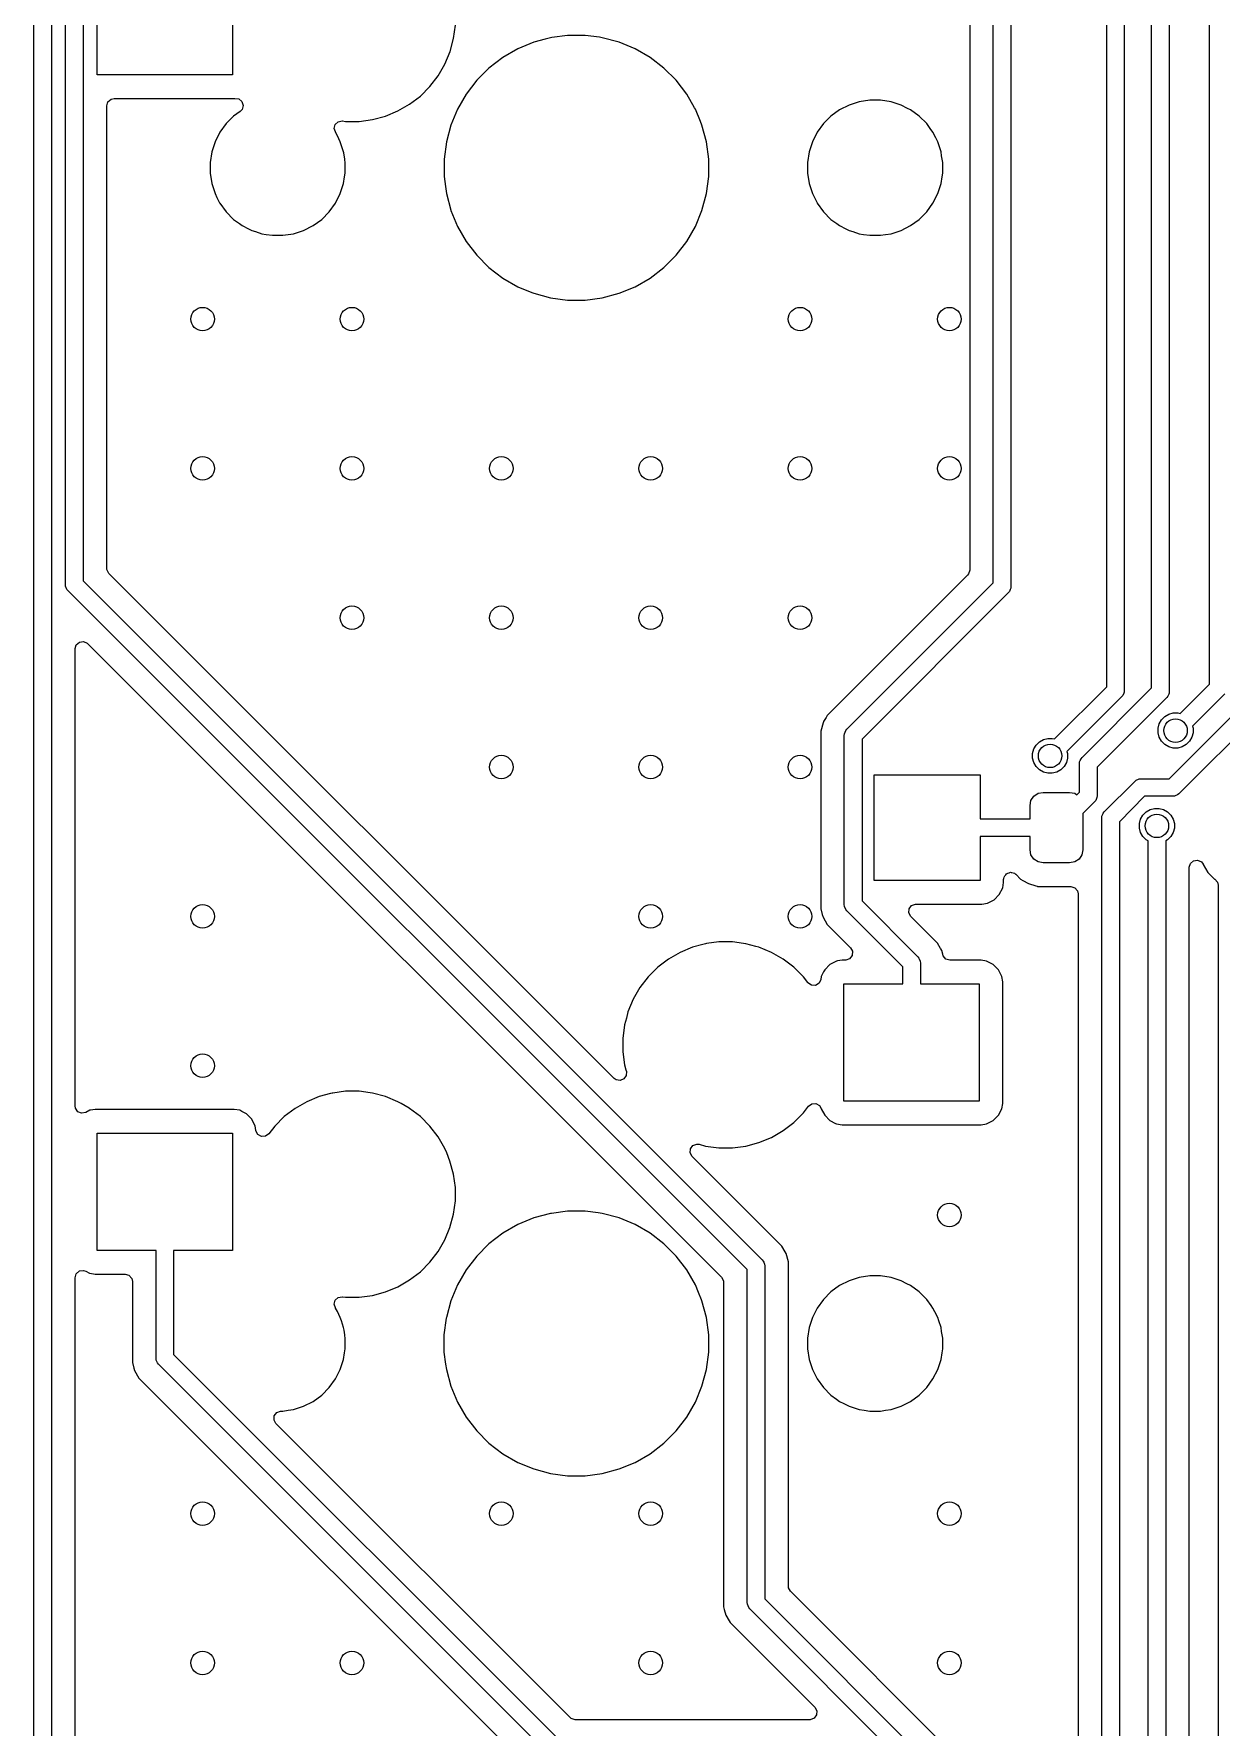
# Model space of a CAD drawing. Extents: x 2.6 to 14.2, y -9.4 to -3.8.
# Drawn here: x 2.57 to 3.365, y -7.573 to -6.439 of the extents above; entities that cross this region are included whole.
import ezdxf

# ---------------------------------------------------------------- set-up
doc = ezdxf.new("R2010")
doc.units = 0
doc.header["$MEASUREMENT"] = 0
doc.layers.add('BLACK', color=7, linetype='CONTINUOUS')

msp = doc.modelspace()

# ---------------------------------------------------------------- linework, layer by layer
at = {"layer": 'BLACK', "linetype": 'CONTINUOUS'}
for p, q in [((3.3304, -4.1713), (3.3304, -6.8799)), ((3.3186, -6.8774), (3.3186, -4.1738)), ((2.5702, -7.5938), (2.5702, -4.194)), ((2.582, -4.1964), (2.582, -7.5914)), ((2.5914, -6.8083), (2.5914, -4.9665)), ((2.6032, -4.969), (2.6032, -6.8059)), ((3.3003, -5.692), (3.3003, -6.8792)), ((3.2885, -6.8767), (3.2885, -5.6944)), ((3.2126, -6.8072), (3.2126, -6.1837)), ((3.2244, -6.1837), (3.2244, -6.8096)), ((3.3574, -6.8749), (3.3574, -6.2072)), ((2.6126, -6.4669), (2.6126, -6.3882)), ((2.7031, -6.3882), (2.7031, -6.4669)), ((3.1968, -6.3876), (3.1968, -6.7986)), ((2.8512, -6.4426), (2.8524, -6.4337)), ((2.9276, -6.4405), (2.9171, -6.4419)), ((2.9393, -6.4405), (2.9276, -6.4405)), ((2.9276, -6.4405), (2.9276, -6.4405)), ((2.9489, -6.4418), (2.9393, -6.4405)), ((2.9393, -6.4405), (2.9393, -6.4405)), ((2.8454, -6.4597), (2.8489, -6.4513)), ((2.8489, -6.4513), (2.8512, -6.4426)), ((2.8942, -6.4495), (2.8841, -6.4553)), ((2.9049, -6.4451), (2.8942, -6.4495)), ((2.8942, -6.4495), (2.8942, -6.4495)), ((2.9125, -6.443), (2.9049, -6.4451)), ((2.9049, -6.4451), (2.9049, -6.4451)), ((2.9161, -6.4421), (2.9125, -6.443)), ((2.9171, -6.4419), (2.9161, -6.4421)), ((2.9508, -6.4421), (2.9489, -6.4418)), ((2.962, -6.4451), (2.9508, -6.4421)), ((2.9727, -6.4495), (2.962, -6.4451)), ((2.962, -6.4451), (2.962, -6.4451)), ((2.962, -6.4451), (2.962, -6.4451)), ((2.9828, -6.4553), (2.9727, -6.4495)), ((2.9727, -6.4495), (2.9727, -6.4495)), ((2.8409, -6.4675), (2.8454, -6.4597)), ((2.8749, -6.4624), (2.8667, -6.4706)), ((2.8841, -6.4553), (2.8749, -6.4624)), ((2.8749, -6.4624), (2.8749, -6.4624)), ((2.992, -6.4624), (2.9828, -6.4553)), ((3.0002, -6.4706), (2.992, -6.4624)), ((2.992, -6.4624), (2.992, -6.4624)), ((2.7031, -6.4669), (2.6126, -6.4669)), ((2.829, -6.4811), (2.8354, -6.4747)), ((2.8354, -6.4747), (2.8409, -6.4675)), ((2.8354, -6.4747), (2.8354, -6.4747)), ((2.8354, -6.4747), (2.8354, -6.4747)), ((2.8667, -6.4706), (2.8596, -6.4798)), ((2.8667, -6.4706), (2.8667, -6.4706)), ((3.0073, -6.4798), (3.0002, -6.4706)), ((3.0002, -6.4706), (3.0002, -6.4706)), ((2.619, -6.4876), (2.6198, -6.485)), ((2.6198, -6.485), (2.6219, -6.4832)), ((2.6219, -6.4832), (2.6239, -6.4827)), ((2.6239, -6.4827), (2.7044, -6.4827)), ((2.7044, -6.4827), (2.7047, -6.4827)), ((2.7047, -6.4827), (2.7074, -6.483)), ((2.7074, -6.483), (2.7095, -6.4848)), ((2.7095, -6.4848), (2.7103, -6.4874)), ((2.8218, -6.4866), (2.829, -6.4811)), ((2.829, -6.4811), (2.829, -6.4811)), ((2.829, -6.4811), (2.829, -6.4811)), ((2.8596, -6.4798), (2.8538, -6.4899)), ((3.0126, -6.489), (3.0073, -6.4798)), ((3.1228, -6.485), (3.1161, -6.4872)), ((3.1299, -6.4839), (3.1228, -6.485)), ((3.137, -6.4839), (3.1299, -6.4839)), ((3.1299, -6.4839), (3.1299, -6.4839)), ((3.1441, -6.485), (3.137, -6.4839)), ((3.137, -6.4839), (3.137, -6.4839)), ((3.1508, -6.4872), (3.1441, -6.485)), ((2.619, -6.7973), (2.619, -6.4876)), ((2.7039, -6.4946), (2.6989, -6.4996)), ((2.7083, -6.4914), (2.7039, -6.4946)), ((2.7039, -6.4946), (2.7039, -6.4946)), ((2.7096, -6.4901), (2.7083, -6.4914)), ((2.7103, -6.4874), (2.7096, -6.4901)), ((2.7739, -6.4983), (2.7766, -6.4978)), ((2.7766, -6.4978), (2.7768, -6.4978)), ((2.7768, -6.4978), (2.7789, -6.4981)), ((2.788, -6.4981), (2.7969, -6.4969)), ((2.7969, -6.4969), (2.8057, -6.4945)), ((2.8057, -6.4945), (2.814, -6.4911)), ((2.814, -6.4911), (2.8218, -6.4866)), ((2.8538, -6.4899), (2.8494, -6.5006)), ((2.8538, -6.4899), (2.8538, -6.4899)), ((3.0131, -6.4899), (3.0126, -6.489)), ((3.0165, -6.4982), (3.0131, -6.4899)), ((3.1039, -6.4946), (3.0989, -6.4996)), ((3.1097, -6.4904), (3.1039, -6.4946)), ((3.1039, -6.4946), (3.1039, -6.4946)), ((3.1161, -6.4872), (3.1097, -6.4904)), ((3.1161, -6.4872), (3.1161, -6.4872)), ((3.1552, -6.4894), (3.1508, -6.4872)), ((3.1508, -6.4872), (3.1508, -6.4872)), ((3.1572, -6.4904), (3.1552, -6.4894)), ((3.163, -6.4946), (3.1572, -6.4904)), ((3.1572, -6.4904), (3.1572, -6.4904)), ((3.1572, -6.4904), (3.1572, -6.4904)), ((3.168, -6.4996), (3.163, -6.4946)), ((3.163, -6.4946), (3.163, -6.4946)), ((2.6947, -6.5054), (2.6915, -6.5118)), ((2.6989, -6.4996), (2.6947, -6.5054)), ((2.6989, -6.4996), (2.6989, -6.4996)), ((2.7713, -6.5029), (2.772, -6.5002)), ((2.7722, -6.5052), (2.7713, -6.5029)), ((2.772, -6.5002), (2.7739, -6.4983)), ((2.7722, -6.5054), (2.7721, -6.5052)), ((2.7721, -6.5052), (2.7722, -6.5052)), ((2.7734, -6.5077), (2.7722, -6.5054)), ((2.7722, -6.5054), (2.7722, -6.5054)), ((2.7722, -6.5054), (2.7722, -6.5054)), ((2.7754, -6.5118), (2.7734, -6.5077)), ((2.7789, -6.4981), (2.7789, -6.4981)), ((2.7789, -6.4981), (2.788, -6.4981)), ((2.788, -6.4981), (2.788, -6.4981)), ((2.8494, -6.5006), (2.8464, -6.5118)), ((2.8494, -6.5006), (2.8494, -6.5006)), ((3.0175, -6.5006), (3.0165, -6.4982)), ((3.0205, -6.5118), (3.0175, -6.5006)), ((3.0175, -6.5006), (3.0175, -6.5006)), ((3.0947, -6.5054), (3.0915, -6.5118)), ((3.0989, -6.4996), (3.0947, -6.5054)), ((3.0989, -6.4996), (3.0989, -6.4996)), ((3.1704, -6.5029), (3.168, -6.4996)), ((3.168, -6.4996), (3.168, -6.4996)), ((3.1722, -6.5054), (3.1704, -6.5029)), ((3.1741, -6.5092), (3.1722, -6.5054)), ((2.6893, -6.5185), (2.6882, -6.5256)), ((2.6915, -6.5118), (2.6893, -6.5185)), ((2.6915, -6.5118), (2.6915, -6.5118)), ((2.7756, -6.5124), (2.7754, -6.5118)), ((2.7754, -6.5118), (2.7754, -6.5118)), ((2.7776, -6.5185), (2.7756, -6.5124)), ((2.7777, -6.5191), (2.7776, -6.5185)), ((2.7784, -6.5233), (2.7777, -6.5191)), ((2.8464, -6.5118), (2.8449, -6.5233)), ((2.8464, -6.5118), (2.8464, -6.5118)), ((2.8464, -6.5118), (2.8464, -6.5118)), ((3.0221, -6.5233), (3.0205, -6.5118)), ((3.0893, -6.5185), (3.0882, -6.5256)), ((3.0915, -6.5118), (3.0893, -6.5185)), ((3.0915, -6.5118), (3.0915, -6.5118)), ((3.1754, -6.5118), (3.1741, -6.5092)), ((3.1756, -6.5124), (3.1754, -6.5118)), ((3.1754, -6.5118), (3.1754, -6.5118)), ((3.1776, -6.5185), (3.1756, -6.5124)), ((3.178, -6.5211), (3.1776, -6.5185)), ((2.6882, -6.5256), (2.6882, -6.5327)), ((2.7785, -6.5239), (2.7784, -6.5233)), ((2.7787, -6.5256), (2.7785, -6.5239)), ((2.7787, -6.5327), (2.7787, -6.5256)), ((2.8449, -6.5233), (2.8449, -6.535)), ((3.0221, -6.5256), (3.0221, -6.5233)), ((3.0221, -6.535), (3.0221, -6.5256)), ((3.0882, -6.5256), (3.0882, -6.5327)), ((3.1787, -6.5256), (3.178, -6.5211)), ((3.1787, -6.5327), (3.1787, -6.5256)), ((2.6882, -6.5327), (2.6893, -6.5398)), ((2.6893, -6.5398), (2.6915, -6.5465)), ((2.7754, -6.5465), (2.7776, -6.5398)), ((2.7776, -6.5398), (2.7783, -6.5353)), ((2.7783, -6.5353), (2.7787, -6.5327)), ((2.8449, -6.535), (2.8458, -6.5418)), ((2.8458, -6.5418), (2.8464, -6.5465)), ((3.0205, -6.5465), (3.0221, -6.535)), ((3.0882, -6.5327), (3.0893, -6.5398)), ((3.0893, -6.5398), (3.0915, -6.5465)), ((3.1754, -6.5465), (3.1776, -6.5398)), ((3.1776, -6.5398), (3.1783, -6.5353)), ((3.1783, -6.5353), (3.1787, -6.5327)), ((2.6915, -6.5465), (2.6915, -6.5465)), ((2.6915, -6.5465), (2.6928, -6.549)), ((2.6928, -6.549), (2.6946, -6.5527)), ((2.6946, -6.5527), (2.6947, -6.5529)), ((2.6947, -6.5529), (2.6989, -6.5587)), ((2.768, -6.5587), (2.7722, -6.5529)), ((2.7722, -6.5529), (2.7754, -6.5465)), ((2.8464, -6.5465), (2.8493, -6.5575)), ((3.0175, -6.5577), (3.0205, -6.5465)), ((3.0915, -6.5465), (3.0915, -6.5465)), ((3.0915, -6.5465), (3.0928, -6.549)), ((3.0928, -6.549), (3.0946, -6.5527)), ((3.0946, -6.5527), (3.0947, -6.5529)), ((3.0947, -6.5529), (3.0989, -6.5587)), ((3.168, -6.5587), (3.1722, -6.5529)), ((3.1722, -6.5529), (3.1754, -6.5465)), ((2.6989, -6.5587), (2.6989, -6.5587)), ((2.6989, -6.5587), (2.7039, -6.5637)), ((2.7039, -6.5637), (2.7039, -6.5637)), ((2.7039, -6.5637), (2.7078, -6.5665)), ((2.7572, -6.5679), (2.763, -6.5637)), ((2.763, -6.5637), (2.768, -6.5587)), ((2.8493, -6.5575), (2.8494, -6.5577)), ((2.8494, -6.5577), (2.8494, -6.5577)), ((2.8494, -6.5577), (2.8538, -6.5684)), ((3.0131, -6.5684), (3.0175, -6.5577)), ((3.0989, -6.5587), (3.0989, -6.5587)), ((3.0989, -6.5587), (3.1039, -6.5637)), ((3.1039, -6.5637), (3.1039, -6.5637)), ((3.1039, -6.5637), (3.1078, -6.5665)), ((3.1572, -6.5679), (3.163, -6.5637)), ((3.163, -6.5637), (3.168, -6.5587)), ((2.7078, -6.5665), (2.7097, -6.5679)), ((2.7097, -6.5679), (2.7139, -6.57)), ((2.7139, -6.57), (2.7161, -6.5711)), ((2.7161, -6.5711), (2.7161, -6.5711)), ((2.7161, -6.5711), (2.7185, -6.5719)), ((2.7185, -6.5719), (2.7228, -6.5733)), ((2.7228, -6.5733), (2.7257, -6.5738)), ((2.7257, -6.5738), (2.7299, -6.5744)), ((2.7299, -6.5744), (2.7299, -6.5744)), ((2.7299, -6.5744), (2.737, -6.5744)), ((2.737, -6.5744), (2.7404, -6.5739)), ((2.7404, -6.5739), (2.7441, -6.5733)), ((2.7441, -6.5733), (2.7508, -6.5711)), ((2.7508, -6.5711), (2.7572, -6.5679)), ((2.8538, -6.5684), (2.8538, -6.5684)), ((2.8538, -6.5684), (2.8596, -6.5785)), ((3.0073, -6.5785), (3.0131, -6.5684)), ((3.1078, -6.5665), (3.1097, -6.5679)), ((3.1097, -6.5679), (3.1139, -6.57)), ((3.1139, -6.57), (3.1161, -6.5711)), ((3.1161, -6.5711), (3.1161, -6.5711)), ((3.1161, -6.5711), (3.1185, -6.5719)), ((3.1185, -6.5719), (3.1228, -6.5733)), ((3.1228, -6.5733), (3.1257, -6.5738)), ((3.1257, -6.5738), (3.1299, -6.5744)), ((3.1299, -6.5744), (3.1299, -6.5744)), ((3.1299, -6.5744), (3.137, -6.5744)), ((3.137, -6.5744), (3.1404, -6.5739)), ((3.1404, -6.5739), (3.1441, -6.5733)), ((3.1441, -6.5733), (3.1508, -6.5711)), ((3.1508, -6.5711), (3.1572, -6.5679)), ((2.8596, -6.5785), (2.8667, -6.5877)), ((2.8667, -6.5877), (2.8667, -6.5877)), ((2.8667, -6.5877), (2.8749, -6.5959)), ((2.992, -6.5959), (3.0002, -6.5877)), ((3.0002, -6.5877), (3.0073, -6.5785)), ((2.8749, -6.5959), (2.8749, -6.5959)), ((2.8749, -6.5959), (2.8841, -6.603)), ((2.9828, -6.603), (2.992, -6.5959)), ((2.8841, -6.603), (2.8942, -6.6088)), ((2.8942, -6.6088), (2.8942, -6.6088)), ((2.8942, -6.6088), (2.8942, -6.6088)), ((2.8942, -6.6088), (2.9013, -6.6117)), ((2.962, -6.6132), (2.9727, -6.6088)), ((2.9727, -6.6088), (2.9828, -6.603)), ((2.9013, -6.6117), (2.9043, -6.613)), ((2.9043, -6.613), (2.9049, -6.6132)), ((2.9049, -6.6132), (2.9161, -6.6162)), ((2.9161, -6.6162), (2.9276, -6.6178)), ((2.9276, -6.6178), (2.9276, -6.6178)), ((2.9276, -6.6178), (2.9393, -6.6178)), ((2.9393, -6.6178), (2.9508, -6.6162)), ((2.9393, -6.6178), (2.9393, -6.6178)), ((2.9508, -6.6162), (2.962, -6.6132)), ((2.6191, -6.7983), (2.619, -6.7973)), ((2.6204, -6.8008), (2.6191, -6.7983)), ((2.9587, -7.139), (2.6204, -6.8008)), ((3.1954, -6.8021), (3.1014, -6.896)), ((3.196, -6.8012), (3.1954, -6.8021)), ((3.1968, -6.7986), (3.196, -6.8012)), ((2.5915, -6.8095), (2.5914, -6.8083)), ((2.5916, -6.8097), (2.5915, -6.8095)), ((2.5924, -6.8116), (2.5916, -6.8097)), ((2.5932, -6.8125), (2.5924, -6.8116)), ((3.0478, -7.2671), (2.5932, -6.8125)), ((2.6032, -6.8059), (3.0579, -7.2605)), ((3.1146, -6.9051), (3.2126, -6.8072)), ((3.2226, -6.8138), (3.1247, -6.9118)), ((3.2234, -6.8129), (3.2226, -6.8138)), ((3.2239, -6.8115), (3.2234, -6.8129)), ((3.2243, -6.8108), (3.2239, -6.8115)), ((3.2244, -6.8096), (3.2243, -6.8108)), ((3.3303, -6.9383), (3.4439, -6.8247)), ((3.454, -6.8313), (3.3369, -6.9484)), ((2.5978, -6.8512), (2.5986, -6.8486)), ((2.5986, -6.8486), (2.6007, -6.8468)), ((2.6007, -6.8468), (2.6034, -6.8464)), ((2.6034, -6.8464), (2.6059, -6.8475)), ((2.6059, -6.8475), (2.6061, -6.8478)), ((2.6061, -6.8478), (3.0306, -7.2722)), ((2.5978, -7.1575), (2.5978, -6.8512)), ((3.2536, -6.9116), (3.2885, -6.8767)), ((3.2985, -6.8834), (3.2619, -6.92)), ((3.2721, -6.924), (3.3186, -6.8774)), ((3.2993, -6.8825), (3.2985, -6.8834)), ((3.2999, -6.881), (3.2993, -6.8825)), ((3.3002, -6.8803), (3.2999, -6.881)), ((3.3003, -6.8792), (3.3002, -6.8803)), ((3.3294, -6.8831), (3.3287, -6.884)), ((3.33, -6.8818), (3.3294, -6.8831)), ((3.3303, -6.881), (3.33, -6.8818)), ((3.3304, -6.8799), (3.3303, -6.881)), ((3.3376, -6.8947), (3.3574, -6.8749)), ((3.3675, -6.8815), (3.3459, -6.9031)), ((3.3287, -6.884), (3.2821, -6.9306)), ((3.3301, -6.8951), (3.3331, -6.8943)), ((3.3331, -6.8943), (3.3361, -6.8943)), ((3.3361, -6.8943), (3.3376, -6.8947)), ((3.0986, -6.901), (3.0971, -6.9065)), ((3.099, -6.9002), (3.0986, -6.901)), ((3.0986, -6.901), (3.0986, -6.901)), ((3.0986, -6.901), (3.0986, -6.901)), ((3.1006, -6.8973), (3.099, -6.9001)), ((3.099, -6.9001), (3.099, -6.9002)), ((3.099, -6.9002), (3.099, -6.9002)), ((3.1014, -6.896), (3.1006, -6.8973)), ((3.1014, -6.896), (3.1014, -6.896)), ((3.1134, -6.9072), (3.1138, -6.906)), ((3.1138, -6.906), (3.1146, -6.9051)), ((3.3229, -6.9045), (3.3237, -6.9015)), ((3.3229, -6.9076), (3.3229, -6.9045)), ((3.3237, -6.9015), (3.3252, -6.8989)), ((3.3252, -6.8989), (3.3274, -6.8967)), ((3.3274, -6.8967), (3.3301, -6.8951)), ((3.3459, -6.9031), (3.3463, -6.9045)), ((3.3463, -6.9045), (3.3463, -6.9076)), ((3.0971, -6.9065), (3.0971, -6.9065)), ((3.0971, -6.9065), (3.0971, -7.0255)), ((3.1128, -6.9093), (3.113, -6.9082)), ((3.1128, -7.0226), (3.1128, -6.9093)), ((3.113, -6.9082), (3.1134, -6.9072)), ((3.1247, -6.9118), (3.1247, -7.0202)), ((3.2397, -6.9184), (3.2412, -6.9158)), ((3.2412, -6.9158), (3.2434, -6.9136)), ((3.2434, -6.9136), (3.2461, -6.912)), ((3.2461, -6.912), (3.249, -6.9113)), ((3.249, -6.9113), (3.2521, -6.9113)), ((3.2521, -6.9113), (3.2536, -6.9116)), ((3.3237, -6.9106), (3.3229, -6.9076)), ((3.3252, -6.9132), (3.3237, -6.9106)), ((3.3274, -6.9154), (3.3252, -6.9132)), ((3.3301, -6.917), (3.3274, -6.9154)), ((3.3331, -6.9178), (3.3301, -6.917)), ((3.3391, -6.917), (3.3361, -6.9178)), ((3.3418, -6.9154), (3.3391, -6.917)), ((3.344, -6.9132), (3.3418, -6.9154)), ((3.3455, -6.9106), (3.344, -6.9132)), ((3.3463, -6.9076), (3.3455, -6.9106)), ((3.2389, -6.9214), (3.2397, -6.9184)), ((3.2389, -6.9245), (3.2389, -6.9214)), ((3.2397, -6.9275), (3.2389, -6.9245)), ((3.2412, -6.9302), (3.2397, -6.9275)), ((3.2615, -6.9275), (3.26, -6.9302)), ((3.2623, -6.9245), (3.2615, -6.9275)), ((3.2619, -6.92), (3.2623, -6.9214)), ((3.2623, -6.9214), (3.2623, -6.9245)), ((3.2703, -6.9281), (3.2704, -6.927)), ((3.2703, -6.9473), (3.2703, -6.9281)), ((3.2704, -6.927), (3.2708, -6.9261)), ((3.2708, -6.9261), (3.2713, -6.9249)), ((3.2713, -6.9249), (3.2721, -6.924)), ((3.3361, -6.9178), (3.3331, -6.9178)), ((3.1328, -7.0065), (3.1328, -6.9357)), ((3.1328, -6.9357), (3.2037, -6.9357)), ((3.2037, -6.9357), (3.2037, -6.9652)), ((3.2434, -6.9323), (3.2412, -6.9302)), ((3.2461, -6.9339), (3.2434, -6.9323)), ((3.249, -6.9347), (3.2461, -6.9339)), ((3.2521, -6.9347), (3.249, -6.9347)), ((3.2551, -6.9339), (3.2521, -6.9347)), ((3.2578, -6.9323), (3.2551, -6.9339)), ((3.26, -6.9302), (3.2578, -6.9323)), ((3.2821, -6.9306), (3.2821, -6.9497)), ((3.2869, -6.9604), (3.3073, -6.9401)), ((3.3073, -6.9401), (3.3082, -6.9393)), ((3.3082, -6.9393), (3.3097, -6.9387)), ((3.3097, -6.9387), (3.3103, -6.9384)), ((3.3103, -6.9384), (3.3115, -6.9383)), ((3.3115, -6.9383), (3.3303, -6.9383)), ((3.2378, -6.9529), (3.2398, -6.9501)), ((3.2398, -6.9501), (3.2426, -6.9481)), ((3.2426, -6.9481), (3.246, -6.9475)), ((3.246, -6.9475), (3.2637, -6.9475)), ((3.2637, -6.9475), (3.2671, -6.9481)), ((3.2671, -6.9481), (3.2685, -6.9491)), ((3.2685, -6.9491), (3.2703, -6.9473)), ((3.282, -6.9509), (3.2812, -6.953)), ((3.2821, -6.9497), (3.282, -6.9509)), ((3.3139, -6.9501), (3.297, -6.9671)), ((3.3327, -6.9501), (3.3139, -6.9501)), ((3.3339, -6.95), (3.3327, -6.9501)), ((3.3348, -6.9496), (3.3339, -6.95)), ((3.336, -6.9491), (3.3348, -6.9496)), ((3.3369, -6.9484), (3.336, -6.9491)), ((3.2372, -6.9563), (3.2378, -6.9529)), ((3.2372, -6.9652), (3.2372, -6.9563)), ((3.2804, -6.9539), (3.2726, -6.9617)), ((3.2726, -6.9617), (3.2726, -6.9859)), ((3.2812, -6.953), (3.2804, -6.9539)), ((3.2853, -6.9635), (3.2859, -6.9621)), ((3.2859, -6.9621), (3.2862, -6.9613)), ((3.2862, -6.9613), (3.2869, -6.9604)), ((3.3112, -6.9654), (3.3127, -6.9627)), ((3.3127, -6.9627), (3.3149, -6.9605)), ((3.3149, -6.9605), (3.3176, -6.959)), ((3.3176, -6.959), (3.3206, -6.9582)), ((3.3206, -6.9582), (3.3237, -6.9582)), ((3.3237, -6.9582), (3.3266, -6.959)), ((3.3266, -6.959), (3.3293, -6.9605)), ((3.3293, -6.9605), (3.3315, -6.9627)), ((3.3315, -6.9627), (3.333, -6.9654)), ((3.2037, -6.9652), (3.2372, -6.9652)), ((3.2852, -6.9646), (3.2853, -6.9635)), ((3.2852, -8.2847), (3.2852, -6.9646)), ((3.297, -6.9671), (3.297, -8.2847)), ((3.3104, -6.9683), (3.3112, -6.9654)), ((3.3104, -6.9714), (3.3104, -6.9683)), ((3.3112, -6.9744), (3.3104, -6.9714)), ((3.333, -6.9654), (3.3338, -6.9683)), ((3.3338, -6.9714), (3.333, -6.9744)), ((3.3338, -6.9683), (3.3338, -6.9714)), ((3.2076, -6.977), (3.2037, -6.977)), ((3.2037, -6.977), (3.2037, -7.0065)), ((3.2372, -6.977), (3.2076, -6.977)), ((3.2372, -6.9859), (3.2372, -6.977)), ((3.3127, -6.9771), (3.3112, -6.9744)), ((3.3149, -6.9793), (3.3127, -6.9771)), ((3.3162, -6.98), (3.3149, -6.9793)), ((3.3162, -8.2009), (3.3162, -6.98)), ((3.3293, -6.9793), (3.328, -6.98)), ((3.328, -6.98), (3.328, -8.1984)), ((3.3315, -6.9771), (3.3293, -6.9793)), ((3.333, -6.9744), (3.3315, -6.9771)), ((3.2378, -6.9892), (3.2372, -6.9859)), ((3.2398, -6.9921), (3.2378, -6.9892)), ((3.2426, -6.994), (3.2398, -6.9921)), ((3.246, -6.9947), (3.2426, -6.994)), ((3.2637, -6.9947), (3.246, -6.9947)), ((3.2671, -6.994), (3.2637, -6.9947)), ((3.27, -6.9921), (3.2671, -6.994)), ((3.2719, -6.9892), (3.27, -6.9921)), ((3.2726, -6.9859), (3.2719, -6.9892)), ((3.3438, -6.9976), (3.3446, -6.995)), ((3.3446, -6.995), (3.3466, -6.9932)), ((3.3466, -6.9932), (3.3494, -6.9928)), ((3.3494, -6.9928), (3.3519, -6.9939)), ((3.3519, -6.9939), (3.353, -6.9955)), ((3.353, -6.9955), (3.353, -6.9955)), ((3.353, -6.9955), (3.3531, -6.9956)), ((3.3531, -6.9956), (3.3531, -6.9957)), ((3.3531, -6.9957), (3.3532, -6.9957)), ((3.3532, -6.9957), (3.3563, -7.0011)), ((3.2037, -7.0065), (3.1328, -7.0065)), ((3.2189, -7.0115), (3.2195, -7.0078)), ((3.2195, -7.0059), (3.2197, -7.0051)), ((3.2195, -7.0078), (3.2195, -7.0059)), ((3.2197, -7.0051), (3.2198, -7.0042)), ((3.2198, -7.0042), (3.2201, -7.0038)), ((3.2201, -7.0038), (3.2202, -7.0033)), ((3.2202, -7.0033), (3.2209, -7.0027)), ((3.2209, -7.0027), (3.2214, -7.002)), ((3.2214, -7.002), (3.2219, -7.0018)), ((3.2219, -7.0018), (3.2223, -7.0015)), ((3.2223, -7.0015), (3.2232, -7.0014)), ((3.2232, -7.0014), (3.224, -7.001)), ((3.224, -7.001), (3.2245, -7.0012)), ((3.2245, -7.0012), (3.225, -7.0011)), ((3.225, -7.0011), (3.2258, -7.0014)), ((3.2258, -7.0014), (3.2267, -7.0016)), ((3.2267, -7.0016), (3.2274, -7.0022)), ((3.2274, -7.0022), (3.2276, -7.0022)), ((3.2276, -7.0022), (3.2278, -7.0025)), ((3.2278, -7.0025), (3.2308, -7.0055)), ((3.2308, -7.0055), (3.2308, -7.0055)), ((3.2308, -7.0055), (3.2324, -7.0064)), ((3.2324, -7.0064), (3.2362, -7.0086)), ((3.3438, -8.1899), (3.3438, -6.9976)), ((3.3563, -7.0011), (3.3563, -7.0011)), ((3.3563, -7.0011), (3.3607, -7.0055)), ((3.3607, -7.0055), (3.3607, -7.0055)), ((3.3607, -7.0055), (3.3607, -7.0055)), ((3.3607, -7.0055), (3.3607, -7.0055)), ((3.3607, -7.0055), (3.361, -7.0057)), ((3.361, -7.0057), (3.3609, -7.0057)), ((3.3609, -7.0057), (3.3626, -7.0075)), ((3.3626, -7.0075), (3.3631, -7.0097)), ((3.2086, -7.0217), (3.2131, -7.0194)), ((3.2131, -7.0194), (3.2166, -7.0159)), ((3.2166, -7.0159), (3.2189, -7.0115)), ((3.2189, -7.0115), (3.2189, -7.0115)), ((3.2189, -7.0115), (3.2189, -7.0115)), ((3.2362, -7.0086), (3.241, -7.01)), ((3.241, -7.01), (3.242, -7.0103)), ((3.242, -7.0103), (3.2421, -7.0104)), ((3.2421, -7.0104), (3.2435, -7.0105)), ((3.2435, -7.0105), (3.2646, -7.0105)), ((3.2646, -7.0105), (3.2672, -7.0113)), ((3.2672, -7.0113), (3.269, -7.0133)), ((3.269, -7.0133), (3.2694, -7.0154)), ((3.2694, -7.0154), (3.2694, -8.2718)), ((3.3631, -7.0097), (3.3631, -8.0664)), ((3.0971, -7.0255), (3.0981, -7.0292)), ((3.0981, -7.0292), (3.0986, -7.031)), ((3.113, -7.0238), (3.1128, -7.0226)), ((3.1138, -7.0259), (3.113, -7.0238)), ((3.1146, -7.0268), (3.1138, -7.0259)), ((3.152, -7.0642), (3.1146, -7.0268)), ((3.1247, -7.0202), (3.162, -7.0576)), ((3.1561, -7.0282), (3.1563, -7.0255)), ((3.1574, -7.0306), (3.1561, -7.0282)), ((3.1563, -7.0255), (3.1579, -7.0233)), ((3.1752, -7.0485), (3.1574, -7.0306)), ((3.1579, -7.0233), (3.1605, -7.0223)), ((3.1605, -7.0223), (3.1608, -7.0223)), ((3.1608, -7.0223), (3.2049, -7.0223)), ((3.2049, -7.0223), (3.2086, -7.0217)), ((3.2049, -7.0223), (3.2049, -7.0223)), ((3.0986, -7.031), (3.0986, -7.031)), ((3.0986, -7.031), (3.1014, -7.0359)), ((3.1014, -7.0359), (3.1014, -7.036)), ((3.1014, -7.036), (3.1014, -7.036)), ((3.1014, -7.036), (3.117, -7.0515)), ((3.0112, -7.0512), (3.0029, -7.0546)), ((3.0182, -7.0493), (3.0112, -7.0512)), ((3.02, -7.0488), (3.0182, -7.0493)), ((3.0205, -7.0487), (3.02, -7.0488)), ((3.0289, -7.0476), (3.0205, -7.0487)), ((3.038, -7.0476), (3.0289, -7.0476)), ((3.0289, -7.0476), (3.0289, -7.0476)), ((3.0454, -7.0486), (3.038, -7.0476)), ((3.038, -7.0476), (3.038, -7.0476)), ((3.0469, -7.0488), (3.0454, -7.0486)), ((3.0536, -7.0506), (3.0469, -7.0488)), ((3.0556, -7.0512), (3.0536, -7.0506)), ((3.064, -7.0546), (3.0556, -7.0512)), ((3.117, -7.0515), (3.1183, -7.0539)), ((3.1773, -7.0521), (3.1752, -7.0485)), ((3.1752, -7.0485), (3.1752, -7.0485)), ((3.1752, -7.0485), (3.1752, -7.0485)), ((3.1774, -7.0522), (3.1773, -7.0521)), ((3.1781, -7.0534), (3.1774, -7.0522)), ((3.1787, -7.0558), (3.1781, -7.0534)), ((2.9879, -7.0646), (2.9815, -7.071)), ((2.9951, -7.0591), (2.9879, -7.0646)), ((3.0029, -7.0546), (2.9951, -7.0591)), ((3.0029, -7.0546), (3.0029, -7.0546)), ((3.0718, -7.0591), (3.064, -7.0546)), ((3.064, -7.0546), (3.064, -7.0546)), ((3.079, -7.0646), (3.0718, -7.0591)), ((3.0854, -7.071), (3.079, -7.0646)), ((3.079, -7.0646), (3.079, -7.0646)), ((3.1032, -7.0627), (3.0997, -7.0662)), ((3.1076, -7.0604), (3.1032, -7.0627)), ((3.1032, -7.0627), (3.1032, -7.0627)), ((3.1032, -7.0627), (3.1032, -7.0627)), ((3.1083, -7.0603), (3.1076, -7.0604)), ((3.1113, -7.0598), (3.1083, -7.0603)), ((3.1135, -7.0598), (3.1113, -7.0598)), ((3.1138, -7.0598), (3.1135, -7.0598)), ((3.1164, -7.0589), (3.1138, -7.0598)), ((3.1181, -7.0567), (3.1164, -7.0589)), ((3.1183, -7.0539), (3.1181, -7.0567)), ((3.152, -7.0756), (3.152, -7.0642)), ((3.162, -7.0576), (3.1628, -7.0585)), ((3.1628, -7.0585), (3.1629, -7.0589)), ((3.1629, -7.0589), (3.1637, -7.0606)), ((3.1637, -7.0606), (3.1638, -7.0618)), ((3.1638, -7.0618), (3.1638, -7.0756)), ((3.1788, -7.0562), (3.1787, -7.0558)), ((3.1791, -7.057), (3.1788, -7.0562)), ((3.1809, -7.0591), (3.1791, -7.057)), ((3.1835, -7.0598), (3.1809, -7.0591)), ((3.2044, -7.0598), (3.1835, -7.0598)), ((3.2081, -7.0604), (3.2044, -7.0598)), ((3.2044, -7.0598), (3.2044, -7.0598)), ((3.2093, -7.0611), (3.2081, -7.0604)), ((3.2125, -7.0627), (3.2093, -7.0611)), ((3.216, -7.0662), (3.2125, -7.0627)), ((3.2125, -7.0627), (3.2125, -7.0627)), ((3.2125, -7.0627), (3.2125, -7.0627)), ((2.9815, -7.071), (2.976, -7.0782)), ((3.0884, -7.0749), (3.0854, -7.071)), ((3.0854, -7.071), (3.0854, -7.071)), ((3.0885, -7.0751), (3.0884, -7.0749)), ((3.0908, -7.0766), (3.0885, -7.0751)), ((3.0959, -7.0752), (3.0936, -7.0767)), ((3.0971, -7.0727), (3.0959, -7.0752)), ((3.0974, -7.0707), (3.0971, -7.0727)), ((3.0989, -7.0677), (3.0974, -7.0707)), ((3.0974, -7.0707), (3.0974, -7.0707)), ((3.0997, -7.0662), (3.0989, -7.0677)), ((3.0997, -7.0662), (3.0997, -7.0662)), ((3.0997, -7.0662), (3.0997, -7.0662)), ((3.1126, -7.1543), (3.1126, -7.0756)), ((3.1126, -7.0756), (3.152, -7.0756)), ((3.1638, -7.0756), (3.2031, -7.0756)), ((3.2031, -7.0756), (3.2031, -7.1543)), ((3.2183, -7.0707), (3.216, -7.0662)), ((3.216, -7.0662), (3.216, -7.0662)), ((3.216, -7.0662), (3.216, -7.0662)), ((3.2189, -7.0744), (3.2183, -7.0707)), ((3.2189, -7.1556), (3.2189, -7.0744)), ((2.9715, -7.086), (2.968, -7.0944)), ((2.976, -7.0782), (2.9715, -7.086)), ((2.9715, -7.086), (2.9715, -7.086)), ((3.0936, -7.0767), (3.0908, -7.0766)), ((2.9669, -7.0986), (2.9657, -7.1031)), ((2.968, -7.0944), (2.9669, -7.0986)), ((2.9657, -7.1034), (2.9645, -7.112)), ((2.9657, -7.1031), (2.9657, -7.1034)), ((2.9645, -7.112), (2.9645, -7.1211)), ((2.9645, -7.1211), (2.9652, -7.1265)), ((2.9652, -7.1265), (2.9657, -7.13)), ((2.9657, -7.13), (2.9666, -7.1332)), ((2.96, -7.1399), (2.9587, -7.139)), ((2.9627, -7.1404), (2.96, -7.1399)), ((2.9652, -7.1393), (2.9627, -7.1404)), ((2.9668, -7.137), (2.9652, -7.1393)), ((2.9666, -7.1332), (2.9669, -7.1343)), ((2.9669, -7.1343), (2.9668, -7.137)), ((2.7529, -7.1546), (2.7451, -7.1591)), ((2.7612, -7.1512), (2.7529, -7.1546)), ((2.7529, -7.1546), (2.7529, -7.1546)), ((2.7688, -7.1491), (2.7612, -7.1512)), ((2.77, -7.1488), (2.7688, -7.1491)), ((2.7704, -7.1488), (2.77, -7.1488)), ((2.7789, -7.1476), (2.7704, -7.1488)), ((2.788, -7.1476), (2.7789, -7.1476)), ((2.7789, -7.1476), (2.7789, -7.1476)), ((2.7954, -7.1486), (2.788, -7.1476)), ((2.788, -7.1476), (2.788, -7.1476)), ((2.7969, -7.1488), (2.7954, -7.1486)), ((2.8056, -7.1512), (2.7969, -7.1488)), ((2.814, -7.1546), (2.8056, -7.1512)), ((2.8162, -7.1559), (2.814, -7.1546)), ((2.814, -7.1546), (2.814, -7.1546)), ((3.2031, -7.1543), (3.1126, -7.1543)), ((2.5981, -7.159), (2.5978, -7.1575)), ((2.5996, -7.1613), (2.5981, -7.159)), ((2.6022, -7.1623), (2.5996, -7.1613)), ((2.6049, -7.1618), (2.6022, -7.1623)), ((2.6076, -7.1604), (2.6049, -7.1618)), ((2.6082, -7.1603), (2.6076, -7.1604)), ((2.6113, -7.1598), (2.6082, -7.1603)), ((2.7044, -7.1598), (2.6113, -7.1598)), ((2.7081, -7.1604), (2.7044, -7.1598)), ((2.7095, -7.1611), (2.7081, -7.1604)), ((2.7125, -7.1627), (2.7095, -7.1611)), ((2.716, -7.1662), (2.7125, -7.1627)), ((2.7125, -7.1627), (2.7125, -7.1627)), ((2.7125, -7.1627), (2.7125, -7.1627)), ((2.7183, -7.1707), (2.716, -7.1662)), ((2.716, -7.1662), (2.716, -7.1662)), ((2.716, -7.1662), (2.716, -7.1662)), ((2.7379, -7.1646), (2.7315, -7.171)), ((2.7451, -7.1591), (2.7379, -7.1646)), ((2.8214, -7.1589), (2.8162, -7.1559)), ((2.8218, -7.1591), (2.8214, -7.1589)), ((2.829, -7.1646), (2.8218, -7.1591)), ((2.8354, -7.171), (2.829, -7.1646)), ((2.829, -7.1646), (2.829, -7.1646)), ((3.079, -7.1685), (3.0854, -7.1621)), ((3.0854, -7.1621), (3.0888, -7.1576)), ((3.0854, -7.1621), (3.0854, -7.1621)), ((3.0888, -7.1576), (3.091, -7.156)), ((3.091, -7.156), (3.0938, -7.1558)), ((3.0938, -7.1558), (3.0962, -7.1572)), ((3.0962, -7.1572), (3.0973, -7.1591)), ((3.0973, -7.1591), (3.0974, -7.1593)), ((3.0974, -7.1593), (3.0974, -7.1593)), ((3.0974, -7.1593), (3.0974, -7.1593)), ((3.0974, -7.1593), (3.0997, -7.1637)), ((3.0997, -7.1637), (3.0997, -7.1637)), ((3.0997, -7.1637), (3.0997, -7.1637)), ((3.0997, -7.1637), (3.1032, -7.1673)), ((3.2125, -7.1673), (3.216, -7.1637)), ((3.216, -7.1637), (3.2183, -7.1593)), ((3.2183, -7.1593), (3.2189, -7.1559)), ((3.2183, -7.1593), (3.2183, -7.1593)), ((3.2183, -7.1593), (3.2183, -7.1593)), ((3.2189, -7.1559), (3.2189, -7.1556)), ((2.6126, -7.2543), (2.6126, -7.1756)), ((2.6126, -7.1756), (2.7031, -7.1756)), ((2.7031, -7.1756), (2.7031, -7.2543)), ((2.7188, -7.174), (2.7183, -7.1707)), ((2.7189, -7.1742), (2.7188, -7.174)), ((2.7202, -7.1766), (2.7189, -7.1742)), ((2.7226, -7.178), (2.7202, -7.1766)), ((2.7253, -7.1778), (2.7226, -7.178)), ((2.7275, -7.1762), (2.7253, -7.1778)), ((2.7315, -7.171), (2.7275, -7.1762)), ((2.7315, -7.171), (2.7315, -7.171)), ((2.8409, -7.1782), (2.8354, -7.171)), ((2.8354, -7.171), (2.8354, -7.171)), ((2.8454, -7.186), (2.8409, -7.1782)), ((2.8409, -7.1782), (2.8409, -7.1782)), ((2.8409, -7.1782), (2.8409, -7.1782)), ((3.064, -7.1785), (3.0718, -7.174)), ((3.0718, -7.174), (3.079, -7.1685)), ((3.079, -7.1685), (3.079, -7.1685)), ((3.079, -7.1685), (3.079, -7.1685)), ((3.1032, -7.1673), (3.1032, -7.1673)), ((3.1032, -7.1673), (3.1032, -7.1673)), ((3.1032, -7.1673), (3.1069, -7.1692)), ((3.1069, -7.1692), (3.1076, -7.1695)), ((3.1076, -7.1695), (3.1113, -7.1701)), ((3.1113, -7.1701), (3.1113, -7.1701)), ((3.1113, -7.1701), (3.2044, -7.1701)), ((3.2044, -7.1701), (3.2081, -7.1695)), ((3.2081, -7.1695), (3.2125, -7.1673)), ((2.8466, -7.1889), (2.8454, -7.186)), ((2.8454, -7.186), (2.8454, -7.186)), ((2.8454, -7.186), (2.8454, -7.186)), ((2.8488, -7.1944), (2.8466, -7.1889)), ((3.0097, -7.1889), (3.0099, -7.1862)), ((3.011, -7.1913), (3.0097, -7.1889)), ((3.0099, -7.1862), (3.0115, -7.184)), ((3.0115, -7.184), (3.0141, -7.183)), ((3.0141, -7.183), (3.0157, -7.1831)), ((3.0157, -7.1831), (3.02, -7.1843)), ((3.02, -7.1843), (3.0289, -7.1855)), ((3.0289, -7.1855), (3.0289, -7.1855)), ((3.0289, -7.1855), (3.038, -7.1855)), ((3.038, -7.1855), (3.0469, -7.1843)), ((3.038, -7.1855), (3.038, -7.1855)), ((3.0469, -7.1843), (3.0556, -7.182)), ((3.0556, -7.182), (3.064, -7.1785)), ((2.8512, -7.2031), (2.8488, -7.1944)), ((3.071, -7.2513), (3.011, -7.1913)), ((2.8524, -7.212), (2.8512, -7.2031)), ((2.8524, -7.2211), (2.8524, -7.212)), ((2.8512, -7.23), (2.8524, -7.2211)), ((2.8488, -7.2388), (2.8512, -7.23)), ((2.9049, -7.2325), (2.8942, -7.2369)), ((2.9161, -7.2295), (2.9049, -7.2325)), ((2.9049, -7.2325), (2.9049, -7.2325)), ((2.9167, -7.2294), (2.9161, -7.2295)), ((2.9276, -7.2279), (2.9167, -7.2294)), ((2.9393, -7.2279), (2.9276, -7.2279)), ((2.9276, -7.2279), (2.9276, -7.2279)), ((2.948, -7.2291), (2.9393, -7.2279)), ((2.9393, -7.2279), (2.9393, -7.2279)), ((2.9508, -7.2295), (2.948, -7.2291)), ((2.962, -7.2325), (2.9508, -7.2295)), ((2.9727, -7.2369), (2.962, -7.2325)), ((2.962, -7.2325), (2.962, -7.2325)), ((2.962, -7.2325), (2.962, -7.2325)), ((2.8454, -7.2471), (2.8488, -7.2388)), ((2.8841, -7.2427), (2.8749, -7.2498)), ((2.8942, -7.2369), (2.8841, -7.2427)), ((2.8942, -7.2369), (2.8942, -7.2369)), ((2.9828, -7.2427), (2.9727, -7.2369)), ((2.9727, -7.2369), (2.9727, -7.2369)), ((2.992, -7.2498), (2.9828, -7.2427)), ((2.652, -7.2543), (2.6126, -7.2543)), ((2.652, -7.3264), (2.652, -7.2543)), ((2.7031, -7.2543), (2.6638, -7.2543)), ((2.6638, -7.2543), (2.6638, -7.3239)), ((2.8354, -7.2621), (2.8409, -7.2549)), ((2.8409, -7.2549), (2.8454, -7.2471)), ((2.8749, -7.2498), (2.8667, -7.258)), ((2.8749, -7.2498), (2.8749, -7.2498)), ((3.0002, -7.258), (2.992, -7.2498)), ((2.992, -7.2498), (2.992, -7.2498)), ((3.0732, -7.2552), (3.071, -7.2513)), ((3.0739, -7.2563), (3.0732, -7.2552)), ((3.0754, -7.2618), (3.0739, -7.2563)), ((2.5986, -7.2698), (2.6007, -7.268)), ((2.6007, -7.268), (2.6034, -7.2676)), ((2.6034, -7.2676), (2.6049, -7.2681)), ((2.6049, -7.2681), (2.6075, -7.2695)), ((2.8218, -7.274), (2.829, -7.2685)), ((2.829, -7.2685), (2.8354, -7.2621)), ((2.829, -7.2685), (2.829, -7.2685)), ((2.829, -7.2685), (2.829, -7.2685)), ((2.8354, -7.2621), (2.8354, -7.2621)), ((2.8354, -7.2621), (2.8354, -7.2621)), ((2.8596, -7.2672), (2.8538, -7.2773)), ((2.8667, -7.258), (2.8596, -7.2672)), ((2.8667, -7.258), (2.8667, -7.258)), ((3.0073, -7.2672), (3.0002, -7.258)), ((3.0002, -7.258), (3.0002, -7.258)), ((3.0131, -7.2773), (3.0073, -7.2672)), ((3.0478, -7.4901), (3.0478, -7.2671)), ((3.0579, -7.2605), (3.0586, -7.2614)), ((3.0586, -7.2614), (3.0589, -7.2621)), ((3.0589, -7.2621), (3.0595, -7.2635)), ((3.0595, -7.2635), (3.0596, -7.2646)), ((3.0596, -7.2646), (3.0596, -7.4876)), ((3.0754, -7.313), (3.0754, -7.2618)), ((3.0754, -7.2618), (3.0754, -7.2618)), ((2.5978, -7.2725), (2.5986, -7.2698)), ((2.5978, -7.5828), (2.5978, -7.2725)), ((2.6075, -7.2695), (2.6076, -7.2695)), ((2.6076, -7.2695), (2.6076, -7.2695)), ((2.6076, -7.2695), (2.6113, -7.2701)), ((2.6113, -7.2701), (2.6113, -7.2701)), ((2.6113, -7.2701), (2.6313, -7.2701)), ((2.6313, -7.2701), (2.6339, -7.2709)), ((2.6339, -7.2709), (2.6357, -7.273)), ((2.6357, -7.273), (2.6362, -7.275)), ((2.6362, -7.275), (2.6362, -7.3292)), ((2.8056, -7.282), (2.814, -7.2785)), ((2.814, -7.2785), (2.8218, -7.274)), ((2.8538, -7.2773), (2.8494, -7.288)), ((2.8538, -7.2773), (2.8538, -7.2773)), ((3.0152, -7.2823), (3.0131, -7.2773)), ((3.0131, -7.2773), (3.0131, -7.2773)), ((3.0306, -7.2722), (3.0319, -7.2746)), ((3.0319, -7.2746), (3.032, -7.2756)), ((3.032, -7.2756), (3.032, -7.4929)), ((3.1097, -7.2778), (3.1039, -7.282)), ((3.1161, -7.2746), (3.1097, -7.2778)), ((3.1228, -7.2724), (3.1161, -7.2746)), ((3.1161, -7.2746), (3.1161, -7.2746)), ((3.1299, -7.2713), (3.1228, -7.2724)), ((3.137, -7.2713), (3.1299, -7.2713)), ((3.1299, -7.2713), (3.1299, -7.2713)), ((3.1441, -7.2724), (3.137, -7.2713)), ((3.137, -7.2713), (3.137, -7.2713)), ((3.1508, -7.2746), (3.1441, -7.2724)), ((3.1547, -7.2765), (3.1508, -7.2746)), ((3.1508, -7.2746), (3.1508, -7.2746)), ((3.1572, -7.2778), (3.1547, -7.2765)), ((3.163, -7.282), (3.1572, -7.2778)), ((3.1572, -7.2778), (3.1572, -7.2778)), ((3.1572, -7.2778), (3.1572, -7.2778)), ((2.7713, -7.2903), (2.772, -7.2876)), ((2.7722, -7.2926), (2.7713, -7.2903)), ((2.772, -7.2876), (2.7739, -7.2857)), ((2.7739, -7.2857), (2.7766, -7.2852)), ((2.7766, -7.2852), (2.7768, -7.2852)), ((2.7768, -7.2852), (2.7789, -7.2855)), ((2.7789, -7.2855), (2.7789, -7.2855)), ((2.7789, -7.2855), (2.788, -7.2855)), ((2.788, -7.2855), (2.7969, -7.2843)), ((2.788, -7.2855), (2.788, -7.2855)), ((2.7969, -7.2843), (2.8056, -7.282)), ((2.8494, -7.288), (2.8464, -7.2992)), ((2.8494, -7.288), (2.8494, -7.288)), ((3.0172, -7.2873), (3.0152, -7.2823)), ((3.0175, -7.288), (3.0172, -7.2873)), ((3.0205, -7.2992), (3.0175, -7.288)), ((3.0989, -7.287), (3.0947, -7.2928)), ((3.1039, -7.282), (3.0989, -7.287)), ((3.0989, -7.287), (3.0989, -7.287)), ((3.1039, -7.282), (3.1039, -7.282)), ((3.168, -7.287), (3.163, -7.282)), ((3.163, -7.282), (3.163, -7.282)), ((3.171, -7.2912), (3.168, -7.287)), ((3.168, -7.287), (3.168, -7.287)), ((3.1722, -7.2928), (3.171, -7.2912)), ((2.7722, -7.2928), (2.7721, -7.2926)), ((2.7721, -7.2926), (2.7722, -7.2926)), ((2.7734, -7.2952), (2.7722, -7.2928)), ((2.7722, -7.2928), (2.7722, -7.2928)), ((2.7722, -7.2928), (2.7722, -7.2928)), ((2.7754, -7.2992), (2.7734, -7.2952)), ((2.7762, -7.3014), (2.7754, -7.2992)), ((2.7754, -7.2992), (2.7754, -7.2992)), ((2.7776, -7.3059), (2.7762, -7.3014)), ((2.8463, -7.2995), (2.8448, -7.3107)), ((2.8464, -7.2992), (2.8463, -7.2995)), ((3.0221, -7.3107), (3.0205, -7.2992)), ((3.0915, -7.2992), (3.0893, -7.3059)), ((3.0947, -7.2928), (3.0915, -7.2992)), ((3.0915, -7.2992), (3.0915, -7.2992)), ((3.1735, -7.2954), (3.1722, -7.2928)), ((3.1754, -7.2992), (3.1735, -7.2954)), ((3.1762, -7.3014), (3.1754, -7.2992)), ((3.1754, -7.2992), (3.1754, -7.2992)), ((3.1776, -7.3059), (3.1762, -7.3014)), ((2.7779, -7.3076), (2.7776, -7.3059)), ((2.7784, -7.3107), (2.7779, -7.3076)), ((2.7785, -7.3113), (2.7784, -7.3107)), ((2.7787, -7.313), (2.7785, -7.3113)), ((2.7787, -7.3201), (2.7787, -7.313)), ((2.8448, -7.3107), (2.8448, -7.3224)), ((3.0221, -7.3224), (3.0221, -7.3107)), ((3.0754, -7.4791), (3.0754, -7.313)), ((3.0893, -7.3059), (3.0882, -7.313)), ((3.0882, -7.313), (3.0882, -7.3201)), ((3.178, -7.3086), (3.1776, -7.3059)), ((3.1787, -7.313), (3.178, -7.3086)), ((3.1787, -7.3201), (3.1787, -7.313)), ((2.6638, -7.3239), (2.9241, -7.5843)), ((2.7776, -7.3272), (2.7783, -7.3227)), ((2.7783, -7.3227), (2.7787, -7.3201)), ((2.8448, -7.3224), (2.8459, -7.3303)), ((3.0205, -7.3339), (3.0221, -7.3224)), ((3.0882, -7.3201), (3.0893, -7.3272)), ((3.1776, -7.3272), (3.1783, -7.3227)), ((3.1783, -7.3227), (3.1787, -7.3201)), ((2.6362, -7.3292), (2.6372, -7.333)), ((2.6372, -7.333), (2.6377, -7.3347)), ((2.6377, -7.3347), (2.6377, -7.3347)), ((2.6377, -7.3347), (2.6405, -7.3397)), ((2.6521, -7.3275), (2.652, -7.3264)), ((2.6522, -7.3278), (2.6521, -7.3275)), ((2.6529, -7.3296), (2.6522, -7.3278)), ((2.6537, -7.3305), (2.6529, -7.3296)), ((2.9175, -7.5943), (2.6537, -7.3305)), ((2.7722, -7.3403), (2.7754, -7.3339)), ((2.7754, -7.3339), (2.7776, -7.3272)), ((2.8459, -7.3303), (2.8464, -7.3339)), ((2.8464, -7.3339), (2.8494, -7.3451)), ((3.0175, -7.3451), (3.0205, -7.3339)), ((3.0893, -7.3272), (3.0915, -7.3339)), ((3.0915, -7.3339), (3.0915, -7.3339)), ((3.0915, -7.3339), (3.0936, -7.338)), ((3.1722, -7.3403), (3.1754, -7.3339)), ((3.1754, -7.3339), (3.1776, -7.3272)), ((2.6405, -7.3397), (2.9084, -7.6075)), ((2.763, -7.3511), (2.768, -7.3461)), ((2.768, -7.3461), (2.7722, -7.3403)), ((2.8494, -7.3451), (2.8494, -7.3451)), ((2.8494, -7.3451), (2.8538, -7.3558)), ((3.0131, -7.3558), (3.0175, -7.3451)), ((3.0936, -7.338), (3.0947, -7.3403)), ((3.0947, -7.3403), (3.0947, -7.3403)), ((3.0947, -7.3403), (3.0989, -7.3461)), ((3.0989, -7.3461), (3.0989, -7.3461)), ((3.0989, -7.3461), (3.1039, -7.3511)), ((3.163, -7.3511), (3.168, -7.3461)), ((3.168, -7.3461), (3.1722, -7.3403)), ((2.7441, -7.3607), (2.7508, -7.3585)), ((2.7508, -7.3585), (2.7572, -7.3553)), ((2.7572, -7.3553), (2.763, -7.3511)), ((2.8538, -7.3558), (2.8538, -7.3558)), ((2.8538, -7.3558), (2.8596, -7.3659)), ((3.0073, -7.3659), (3.0131, -7.3558)), ((3.1039, -7.3511), (3.1039, -7.3511)), ((3.1039, -7.3511), (3.1076, -7.3538)), ((3.1076, -7.3538), (3.1097, -7.3553)), ((3.1097, -7.3553), (3.1126, -7.3567)), ((3.1126, -7.3567), (3.1161, -7.3585)), ((3.1161, -7.3585), (3.1161, -7.3585)), ((3.1161, -7.3585), (3.1187, -7.3594)), ((3.1187, -7.3594), (3.1228, -7.3607)), ((3.1441, -7.3607), (3.1508, -7.3585)), ((3.1508, -7.3585), (3.1572, -7.3553)), ((3.1572, -7.3553), (3.163, -7.3511)), ((2.731, -7.3678), (2.7312, -7.365)), ((2.7323, -7.3702), (2.731, -7.3678)), ((2.7312, -7.365), (2.7328, -7.3628)), ((2.9292, -7.5671), (2.7323, -7.3702)), ((2.7328, -7.3628), (2.7354, -7.3619)), ((2.7354, -7.3619), (2.7358, -7.3618)), ((2.7358, -7.3618), (2.737, -7.3618)), ((2.737, -7.3618), (2.7404, -7.3613)), ((2.7404, -7.3613), (2.7441, -7.3607)), ((2.8596, -7.3659), (2.8667, -7.3751)), ((3.0002, -7.3751), (3.0073, -7.3659)), ((3.1228, -7.3607), (3.1261, -7.3612)), ((3.1261, -7.3612), (3.1299, -7.3618)), ((3.1299, -7.3618), (3.1299, -7.3618)), ((3.1299, -7.3618), (3.137, -7.3618)), ((3.137, -7.3618), (3.1404, -7.3613)), ((3.1404, -7.3613), (3.1441, -7.3607)), ((2.8667, -7.3751), (2.8667, -7.3751)), ((2.8667, -7.3751), (2.8749, -7.3833)), ((2.992, -7.3833), (3.0002, -7.3751)), ((2.8749, -7.3833), (2.8749, -7.3833)), ((2.8749, -7.3833), (2.8841, -7.3904)), ((2.8841, -7.3904), (2.8942, -7.3962)), ((2.9727, -7.3962), (2.9828, -7.3904)), ((2.9828, -7.3904), (2.992, -7.3833)), ((2.8942, -7.3962), (2.8942, -7.3962)), ((2.8942, -7.3962), (2.8942, -7.3962)), ((2.8942, -7.3962), (2.9049, -7.4006)), ((2.9049, -7.4006), (2.9161, -7.4036)), ((2.9161, -7.4036), (2.9276, -7.4052)), ((2.9393, -7.4052), (2.9508, -7.4036)), ((2.9508, -7.4036), (2.962, -7.4006)), ((2.962, -7.4006), (2.9727, -7.3962)), ((2.9276, -7.4052), (2.9276, -7.4052)), ((2.9276, -7.4052), (2.9393, -7.4052)), ((2.9393, -7.4052), (2.9393, -7.4052)), ((3.0755, -7.4801), (3.0754, -7.4791)), ((3.0768, -7.4825), (3.0755, -7.4801)), ((3.2515, -7.6572), (3.0768, -7.4825)), ((3.032, -7.4929), (3.0325, -7.4946)), ((3.0325, -7.4946), (3.0335, -7.4984)), ((3.0479, -7.4912), (3.0478, -7.4901)), ((3.0488, -7.4933), (3.0479, -7.4912)), ((3.0495, -7.4942), (3.0488, -7.4933)), ((3.2282, -7.673), (3.0495, -7.4942)), ((3.0596, -7.4876), (3.2383, -7.6664)), ((3.0335, -7.4984), (3.0358, -7.5024)), ((3.0358, -7.5024), (3.0363, -7.5034)), ((3.0363, -7.5034), (3.0363, -7.5034)), ((3.0363, -7.5034), (3.0931, -7.5602)), ((3.0931, -7.5602), (3.0944, -7.5626)), ((3.0944, -7.5626), (3.0942, -7.5653)), ((2.93, -7.5677), (2.9292, -7.5671)), ((2.9327, -7.5685), (2.93, -7.5677)), ((3.0897, -7.5685), (2.9327, -7.5685)), ((3.09, -7.5685), (3.0897, -7.5685)), ((3.0926, -7.5675), (3.09, -7.5685)), ((3.0942, -7.5653), (3.0926, -7.5675))]:
    msp.add_line(p, q, dxfattribs=at)
at = {"layer": 'BLACK'}
for centre in [(2.6832, -6.6305), (2.7832, -6.6305), (3.0832, -6.6305), (3.1832, -6.6305), (2.6832, -6.7305), (2.7832, -6.7305), (2.8832, -6.7305), (2.9832, -6.7305), (3.0832, -6.7305), (3.1832, -6.7305), (2.7832, -6.8305), (2.8832, -6.8305), (2.9832, -6.8305), (3.0832, -6.8305), (3.3346, -6.9061), (3.2506, -6.923), (2.8832, -6.9305), (2.9832, -6.9305), (3.0832, -6.9305), (3.3221, -6.9699), (2.6832, -7.0305), (2.9832, -7.0305), (3.0832, -7.0305), (2.6832, -7.1305), (3.1832, -7.2305), (2.6832, -7.4305), (2.8832, -7.4305), (2.9832, -7.4305), (3.1832, -7.4305), (2.6832, -7.5305), (2.7832, -7.5305), (2.9832, -7.5305), (3.1832, -7.5305)]:
    msp.add_circle(centre, 0.00787, dxfattribs=at)

doc.saveas('drawing.dxf')
